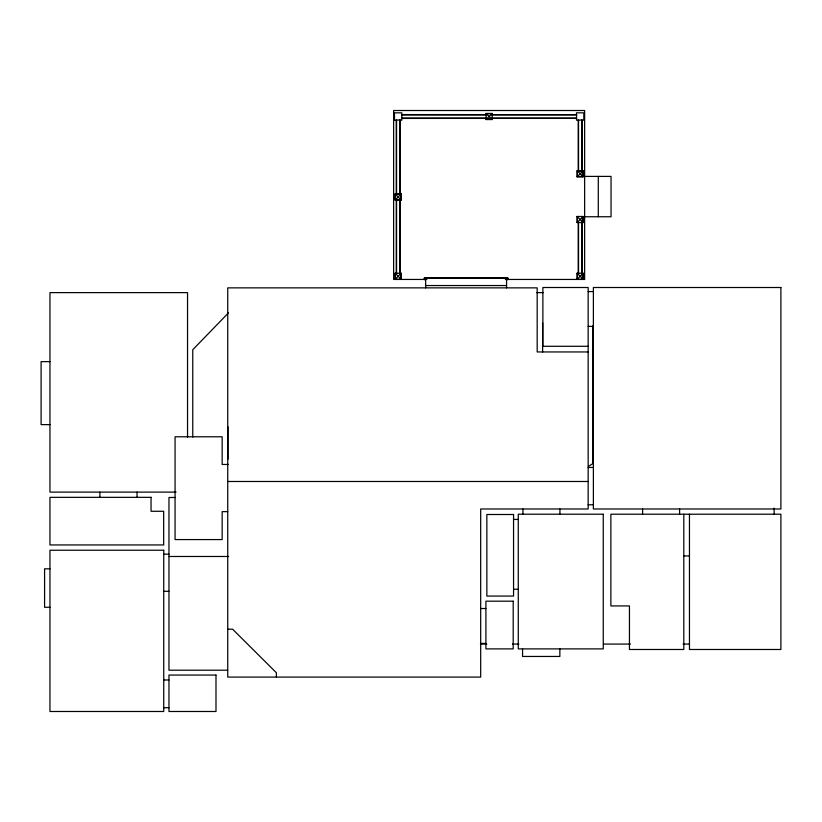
<?xml version="1.0" encoding="UTF-8"?>
<svg xmlns="http://www.w3.org/2000/svg" width="822" height="822" viewBox="0 0 822 822"><rect width="100%" height="100%" fill="white"/><g stroke="black" fill="none" stroke-linecap="round" stroke-linejoin="round"><path stroke-width="1.23" d="M228.465 312.884L192.769 349.73L192.769 437.099M395.125 200.023L401.218 193.93L395.125 193.93L395.125 200.023L401.218 200.023L401.218 193.93M486.11 119.55L492.203 113.446L492.203 119.55L486.11 119.55L486.11 113.446L492.203 113.446M395.125 279.305L401.218 273.212L395.125 273.212L395.125 279.305L401.218 279.305L401.218 273.212M577.095 176.843L583.188 170.74L577.095 170.74L577.095 176.843L583.188 176.843L583.188 170.74M577.095 222.556L583.188 216.463L577.095 216.463L577.095 222.556L583.188 222.556L583.188 216.463M577.095 279.305L583.188 273.212L577.095 273.212L577.095 279.305L583.188 279.305L583.188 273.212M588.552 466.393L592.806 463.598L592.806 325.8M486.398 113.744L491.916 113.744M401.691 114.577L486.83 114.607M491.474 114.607L576.623 114.607L576.479 120.166L582.058 120.022L582.027 171.469M401.691 114.905L486.83 114.905M491.474 114.905L576.623 114.905M401.691 118.091L486.83 118.091M491.474 118.091L576.623 118.091M486.83 118.389L401.835 118.419M491.474 118.389L576.623 118.389M486.83 118.82L491.474 118.82M486.398 119.252L491.916 119.252M396.255 120.166L394.509 120.166L394.509 112.83L401.835 112.83L401.835 120.166L400.098 120.166M582.058 120.166L583.805 120.166L583.805 112.83L576.479 112.83L576.479 114.577M584.637 176.401L611.054 176.401L611.054 216.751L584.637 216.751M424.296 278.216L507.893 278.216M426.834 279.449L393.635 279.449L393.635 110.508L584.637 110.508L584.637 279.449L505.366 279.449M425.642 279.593L424.296 279.593L424.296 278L507.893 278L507.893 279.593L506.558 279.593L506.558 287.864M425.642 285.542L506.558 285.542M588.162 291.574L593.381 291.574M536.807 292.622L543.219 292.622M588.162 326.406L593.381 326.406M588.162 346.288L542.88 346.288L542.88 287.505L588.162 287.505L588.162 508.982L480.685 508.982L480.685 677.092L227.745 677.092L227.745 287.864L537.177 287.864L537.177 351.95L588.162 351.95M49.957 361.639L41.1 361.639L41.1 424.625L49.957 424.625M228.506 464.461L222.156 464.461L222.156 436.78L175.065 436.78L175.065 539.571L222.156 539.571L222.156 511.633L227.745 511.633M588.162 467.471L593.381 467.471M227.745 481.487L588.162 481.487M176.072 492.111L49.957 492.111L49.957 292.622L187.539 292.622L187.539 437.129M175.23 497.485L168.962 497.485L168.962 670.197L227.612 670.197M588.162 504.78L593.381 504.78M513.555 519.432L518.271 519.432M163.742 554.162L168.962 554.162M683.801 555.939L689.463 555.939M168.962 556.484L228.722 556.484M49.957 568.814L44.583 568.814L44.583 607.283L49.957 607.283M513.555 589.251L518.271 589.251M163.742 591.316L168.962 591.316M480.685 608.516L485.905 608.516M227.745 629.2L232.605 629.2L276.367 672.735L276.367 677.092M480.685 643.421L485.905 643.421M480.408 644.068L486.819 644.068M512.476 644.068L518.888 644.068M603.553 644.068L630.484 644.068M683.082 644.068L689.494 644.068M163.742 679.989L168.962 679.989M163.742 707.711L168.962 707.711M577.095 170.74L583.188 176.843M486.11 113.446L492.203 119.55M577.095 216.463L583.188 222.556M577.095 273.212L583.188 279.305M395.125 193.93L401.218 200.023M395.125 273.212L401.218 279.305M774.149 508.109L774.149 514.521M689.463 514.212L689.463 649.483L780.9 649.483L780.9 514.212L610.869 514.212L610.869 605.937L629.447 605.937L629.447 649.483L683.801 649.483L683.801 514.212M679.599 508.982L679.599 514.212M642.588 508.982L642.588 514.212M598.282 176.401L598.282 216.751M582.901 216.751L582.901 222.269M582.901 273.5L582.901 279.018M582.459 171.469L582.459 176.114M582.459 217.183L582.459 221.827M582.459 273.932L582.459 278.576M582.027 221.827L582.027 273.932M581.74 120.022L581.74 171.469M581.74 221.827L581.74 273.932M578.544 120.022L578.544 171.469M578.544 221.827L578.544 273.932M578.256 120.022L578.256 171.469M578.256 221.827L578.256 273.932M577.383 216.751L577.383 222.269M577.383 273.5L577.383 279.018M559.926 508.982L559.926 514.212M559.854 648.897L559.854 656.449L522.556 656.449L522.556 648.897M542.623 322.923L542.623 352.073M522.915 508.982L522.915 514.212M507.205 279.593L507.205 278.36L424.984 278.36L424.984 279.593M425.642 279.449L425.642 287.864M400.93 273.5L400.93 279.018M400.057 194.66L400.098 120.022L396.255 120.022L396.286 194.66M400.057 199.304L400.057 273.932M399.769 120.022L399.769 194.66M399.769 199.304L399.769 273.932M396.574 120.022L396.574 194.66M396.574 199.304L396.574 273.932M396.286 199.304L396.286 273.932M395.413 273.5L395.413 279.018M227.961 426.731L227.961 459.241M137.038 492.111L137.038 497.341M99.883 492.111L99.883 497.341M582.901 171.038L577.383 171.038L577.383 176.545L582.901 176.545L582.901 171.038M400.93 194.218L395.413 194.218L395.413 199.736L400.93 199.736L400.93 194.218M780.9 287.505L593.381 287.505L593.381 508.982L780.9 508.982L780.9 287.505M151.043 497.341L49.957 497.341L49.957 544.945L163.67 544.945L163.67 511.274L151.043 511.274L151.043 497.341M603.256 514.212L518.271 514.212L518.271 648.897L603.256 648.897L603.256 514.212M513.555 514.5L486.85 514.5L486.85 596.063L513.555 596.063L513.555 514.5M163.742 550.237L49.957 550.237L49.957 711.492L163.742 711.492L163.742 550.237M513.195 601.18L485.905 601.18L485.905 648.897L513.195 648.897L513.195 601.18M215.991 675.057L168.962 675.057L168.962 711.492L215.991 711.492L215.991 675.057"/></g></svg>
